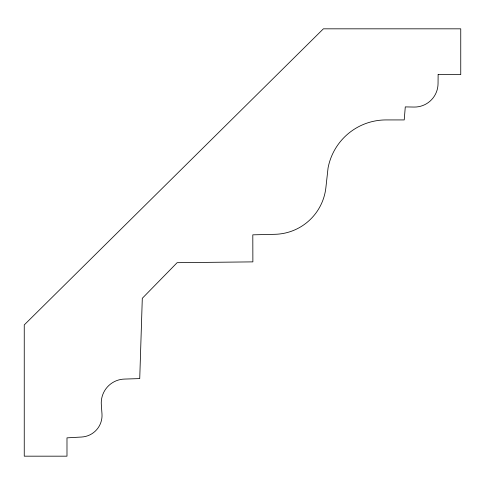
<?xml version="1.0" encoding="UTF-8"?>
<svg xmlns="http://www.w3.org/2000/svg" width="485" height="485" viewBox="0 0 485 485"><rect width="100%" height="100%" fill="white"/><g stroke="black" fill="none" stroke-linecap="round" stroke-linejoin="round"><path stroke-width="0.73" d="M438.131 74.617L438.046 83.669A23.607 23.607 0 0 1 414.014 107.058L405.284 106.9L404.223 119.928L386.199 119.928A59.067 59.067 0 0 0 328.066 167.931L325.841 188.016A52.471 52.471 0 0 1 275.007 234.303L252.806 234.837L252.879 261.876L177.134 262.682L142.299 298.293L139.735 378.591L124.815 379.064A23.898 23.898 0 0 0 101.353 405.108L101.983 413.881A21.613 21.613 0 0 1 81.662 437.021L66.985 437.858L66.985 456.173L24.25 456.173L24.25 324.914L323.392 28.827L460.75 28.827L460.75 74.617L438.131 74.617"/></g></svg>
